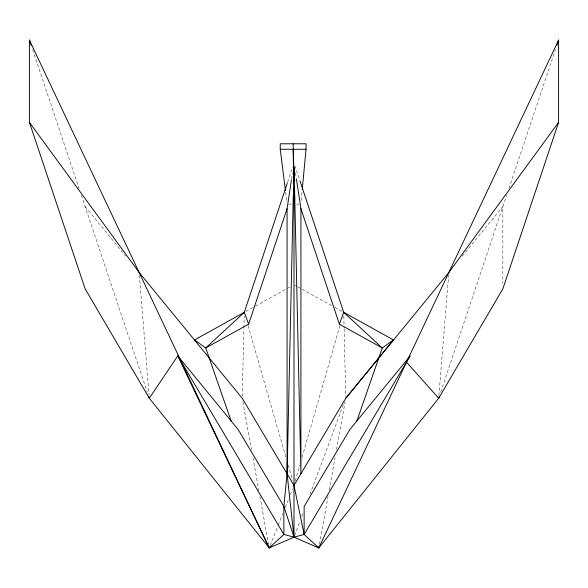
<?xml version="1.0" encoding="UTF-8"?>
<svg xmlns="http://www.w3.org/2000/svg" width="588" height="588" viewBox="0 0 588 588"><rect width="100%" height="100%" fill="white"/><g stroke="black" fill="none" stroke-linecap="round" stroke-linejoin="round"><path stroke-width="0.44" stroke-dasharray="2.94 2.21" d="M242.263 396.408L243.873 328.795M243.895 327.876L244.182 315.999M438.905 395.504L448.622 275.221M301.225 200.449L302.085 191.306M291.552 179.105L292.508 172.835M319.424 544.326L328.045 496.529M329.184 490.216L335.042 457.758M336.512 449.636L345.134 401.847M295.272 480.977L299.836 465.086M302.122 457.141L339.923 325.59M287.642 182.082L292.552 167.315M440.728 392.145L506.621 195.326M508.943 188.388L555.403 49.605M294.639 535.462L299.755 521.74M301.673 516.595L302.952 513.162M309.979 494.295L344.186 402.53M270.23 545.399L277.933 525.959M278.264 525.113L282.953 513.28M285.298 507.363L288.98 498.065M290.318 494.684L292.662 488.768M462.197 256.192L502.843 206.601L502.843 283.379M245.872 311.456L254.692 306.561M255.501 306.113L287.583 288.311M288.385 287.87L289.987 286.981M288.576 204.102L291.457 204.102M296.543 204.102L299.424 204.102M294.801 285.195L297.212 286.532M298.013 286.981L301.218 288.759M302.019 289.2L334.109 307.002M334.91 307.45L342.128 311.456M85.157 206.601L125.803 256.192M32.597 49.605L79.057 188.388M81.379 195.326L147.272 392.145M294.867 165.581L300.071 181.207M248.077 325.59L285.878 457.141M288.164 465.086L292.479 480.095M242.866 401.847L251.488 449.636M252.958 457.758L258.816 490.216M259.955 496.529L268.576 544.326M295.492 172.835L296.308 178.208M285.658 192.416L286.672 200.508M139.378 275.221L149.095 395.504M343.818 315.999L344.105 327.876M344.127 328.795L345.737 396.408"/><path stroke-width="0.88" d="M293.265 195.973L287.076 473.737L283.864 506.466L283.864 534.448L269.223 547.935L149.315 398.238L85.157 288.862L29.4 122.333L29.4 40.065L269.223 547.935L294 537.175L304.136 534.448L410.233 355.872L349.786 429.63L304.136 506.466L304.136 534.448L318.777 547.935L438.685 398.238L502.843 288.862L558.6 122.333L558.6 40.065L318.777 547.935L294 537.175L283.864 534.448L177.767 355.872L149.315 398.238L148.727 396.496M302.254 189.483L306.039 149.264L306.039 143.781L280.241 143.781L280.241 149.264L285.43 190.622M268.9 546.127L269.223 547.935L177.767 355.872L238.214 429.63L283.864 506.466L294 537.175L287.076 473.737L287.076 208.681L291.42 180.001M318.777 547.935L319.1 546.127M287.348 182.949L244.27 312.346L205.734 347.964L231.128 420.986M248.628 324.164L244.27 312.346L194.532 339.938L205.734 347.964L248.628 324.164L287.076 208.681M439.273 396.496L438.685 398.238L406.499 362.157M556.858 45.269L558.6 40.065M356.872 420.986L382.266 347.964L393.468 339.938L343.73 312.346L300.071 181.207M339.372 324.164L343.73 312.346L382.266 347.964L339.372 324.164L300.924 208.681L296.448 179.105M304.136 534.448L294 485.387L345.781 398.238L393.468 339.938M558.6 122.333L448.842 272.487L345.781 398.238M280.241 149.264L306.039 149.264M29.4 122.333L139.158 272.487L242.219 398.238L294 485.387M29.4 40.065L31.142 45.269M293.14 143.781L294.654 199.538M294.103 167.558L294.287 175.805M294.551 187.726L300.924 473.737L300.924 208.681M293.14 149.264L294 197.686M294 167.543L294 181.251M294 187.638L294 537.175"/></g></svg>
